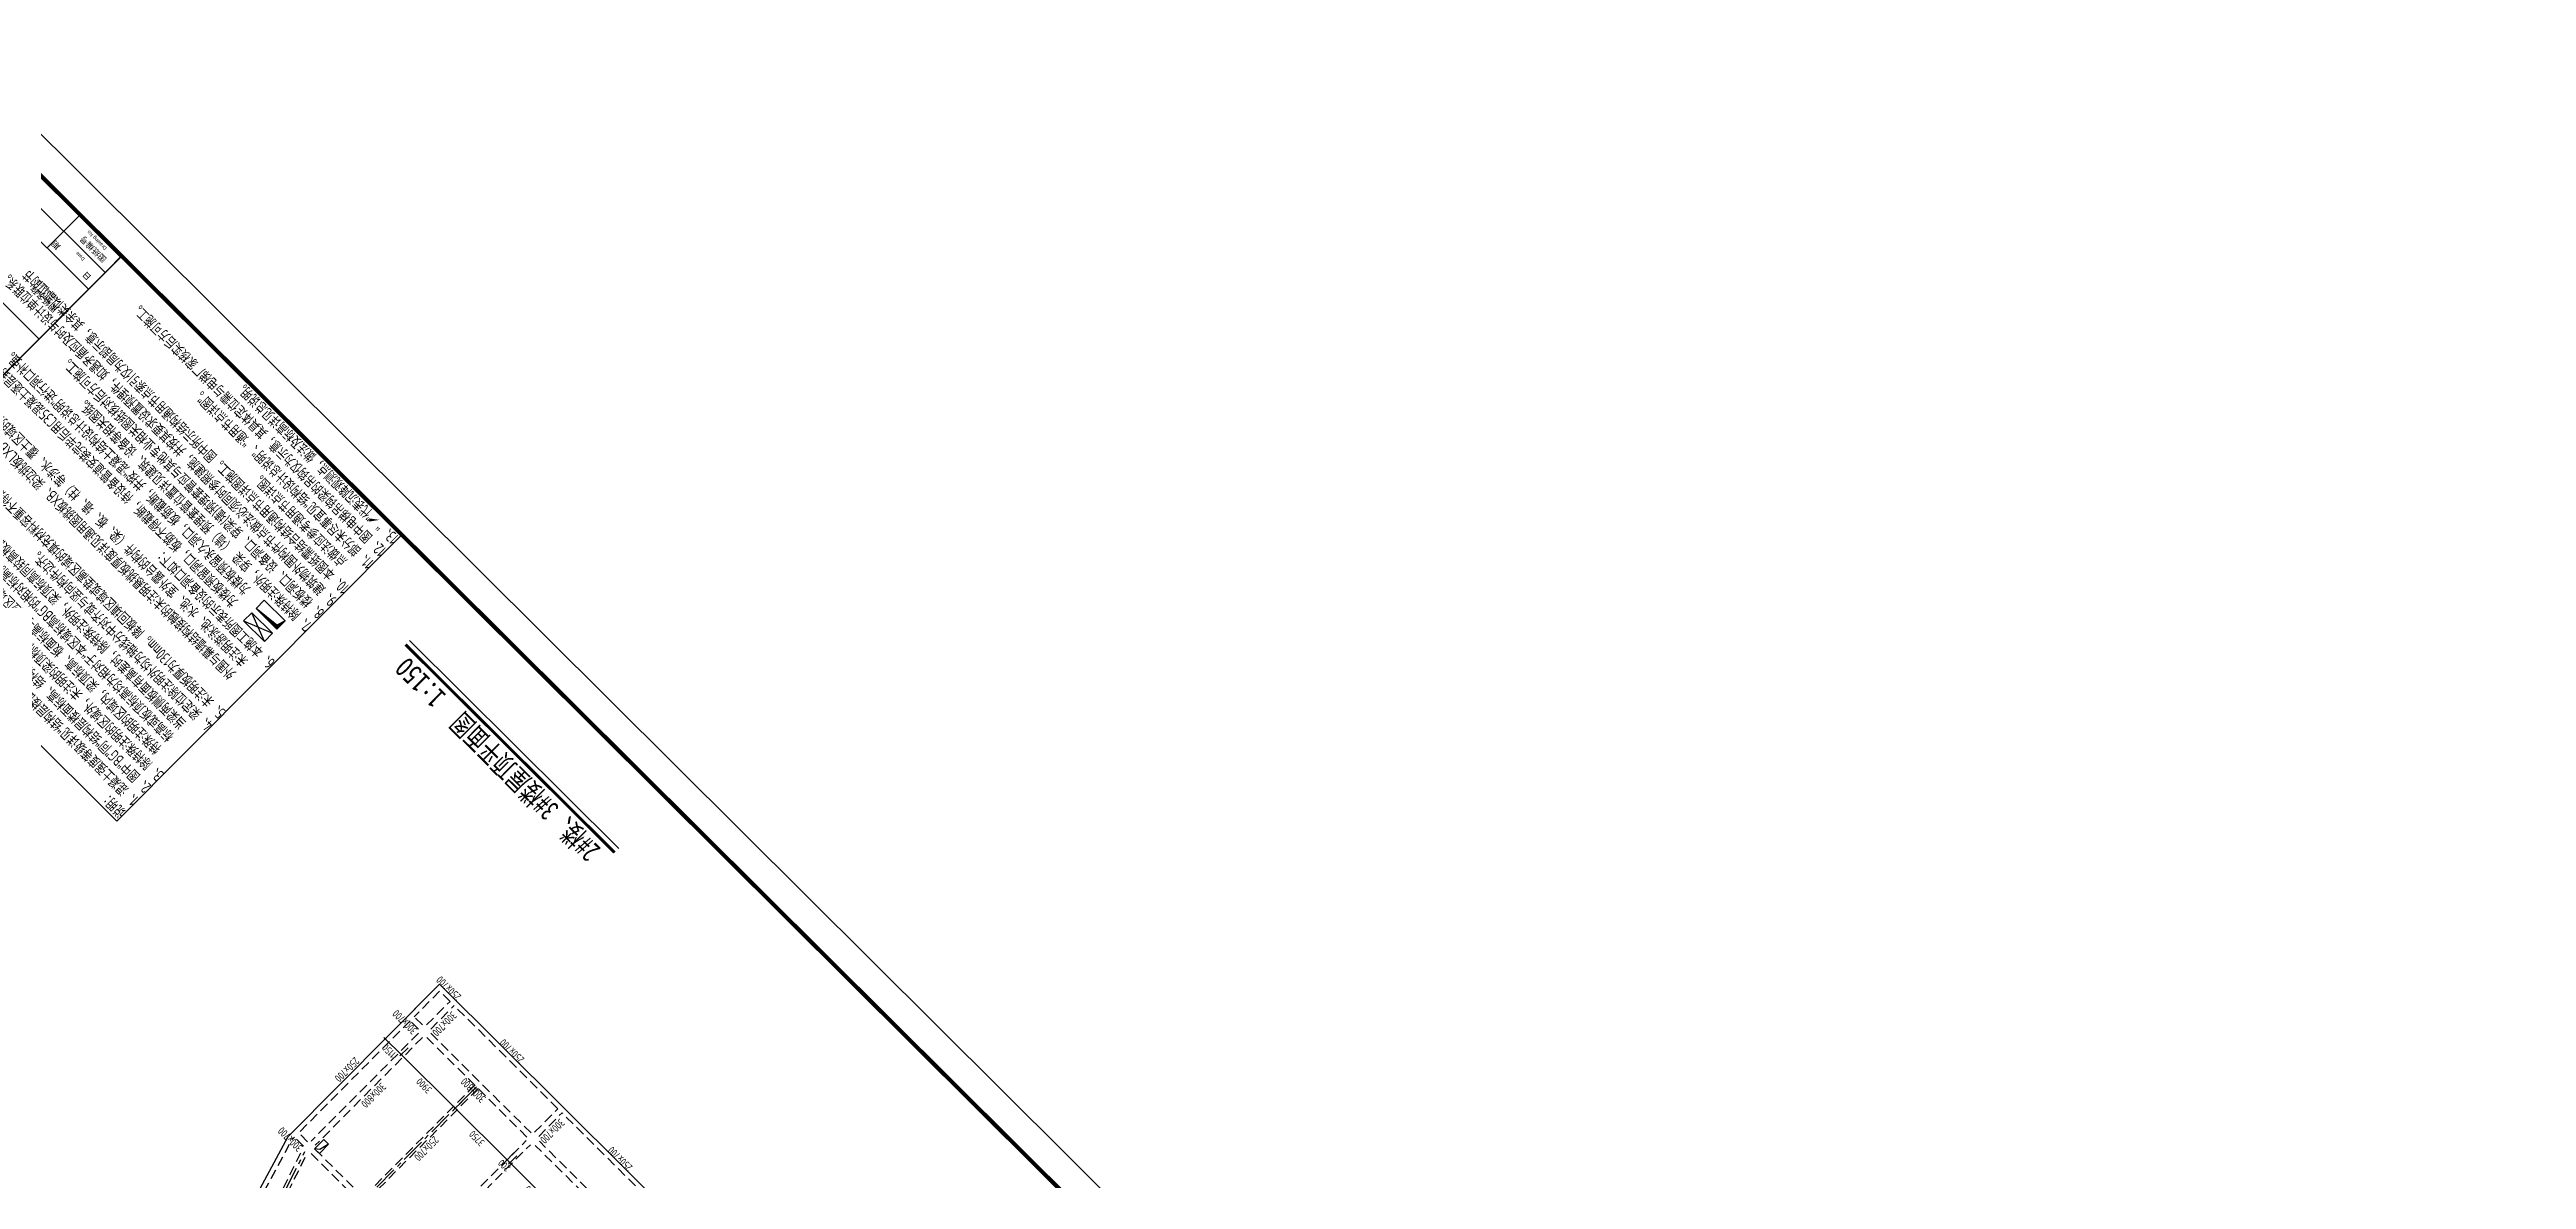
# Model space of a CAD drawing. Extents: x 517450926 to 520131079, y 3499134486 to 3500888201.
# Drawn here: x 518480496 to 518607468, y 3500358214 to 3500416123 of the extents above; entities that cross this region are included whole.
import ezdxf
from ezdxf.enums import TextEntityAlignment as Align

# ---------------------------------------------------------------- set-up
doc = ezdxf.new("R2010")
doc.units = 0
doc.header["$LTSCALE"] = 1000
doc.header["$MEASUREMENT"] = 0
doc.linetypes.add('CENTER', pattern=[2, 1.25, -0.25, 0.25, -0.25])
doc.linetypes.add('DASHED', pattern=[0.75, 0.5, -0.25])
doc.layers.get('0').update_dxf_attribs({"linetype": 'CONTINUOUS'})
doc.layers.get('Defpoints').update_dxf_attribs({"color": 2, "linetype": 'CONTINUOUS'})
for name, color, linetype in [('__覆盖_S-plan-20-模板施工说明_TEN259BT_设计区$0$S_PLAN_TEXT', 7, 'CONTINUOUS'), ('C-SHET-SHET', 144, 'CONTINUOUS'), ('S_AXIS', 8, 'CENTER'), ('S_AXIS_DIMS', 3, 'CONTINUOUS'), ('S_BEAM', 4, 'DASHED'), ('S_BEAM_SECD_TEXT_HORZ', 9, 'CONTINUOUS'), ('S_BEAM_TEXT_HORZ', 7, 'CONTINUOUS'), ('S_BEAM_TEXT_VERT', 41, 'CONTINUOUS'), ('S_FLOR_ENHN', 91, 'DASHED'), ('S_HOLE', 201, 'CONTINUOUS'), ('S_PLAN_TEXT', 7, 'CONTINUOUS'), ('XD-NAME-DRWN', 91, 'CONTINUOUS')]:
    doc.layers.add(name, color=color, linetype=linetype)
doc.layers.add('S_POST_OTHER_TPLT', color=8, linetype='CONTINUOUS', plot=False)
doc.layers.add('内框', color=8, linetype='CONTINUOUS', plot=False)
doc.styles.get("Standard").update_dxf_attribs({"font": 'Tssdeng.shx', "bigfont": 'Tssdchn.shx'})
doc.styles.add('STYLEP4', font='GOTHIC.TTF')
doc.styles.add('TH-STYLE2', font='STXIHEI.TTF', dxfattribs={"width": 0.8})
doc.styles.add('TH-STYLE3', font='tssdeng.shx', dxfattribs={"width": 0.7, "bigfont": 'tssdchn.shx'})
doc.styles.add('TSSD_Rein', font='Tssdeng.shx', dxfattribs={"width": 0.7, "bigfont": 'Tssdchn.shx'})
doc.styles.add('TuKuang', font='Tssdeng.shx', dxfattribs={"width": 1.1, "bigfont": 'Tssdchn.shx'})
doc.styles.add('样式 1', font='Tssdeng.shx', dxfattribs={"width": 0.7, "bigfont": 'Tssdchn.shx'})
doc.styles.add('黑体', font='simhei.ttf')
doc.dimstyles.new('TSSD_100_100', dxfattribs={"dimtxt": 375, "dimasz": 100, "dimexe": 100, "dimexo": 0, "dimgap": 125, "dimtad": 1, "dimdec": 1, "dimdsep": 46, "dimtxsty": 'TH-STYLE3', "dimblk": 'ARCHTICK', "dimcen": -100, "dimdle": 100, "dimclrt": 7, "dimadec": 0, "dimazin": 0, "dimtfac": 1, "dimtdec": 1, "dimtix": 1, "dimtmove": 2, "dimatfit": 3, "dimldrblk": 'ARCHTICK', "dimfxl": 0, "dimtolj": 1, "dimtzin": 0, "dimarcsym": 0})

# ---------------------------------------------------------------- blocks, each defined once
blk = doc.blocks.new('THAPE_A1L2_inner')
at = {"layer": '内框'}
blk.add_lwpolyline([(0, 0), (1261, 0), (1261, 594), (0, 594)], close=True, dxfattribs=at)
at = {"layer": '内框', "const_width": 1.4}
blk.add_lwpolyline([(25, 584), (25, 10), (1251, 10), (1251, 584)], close=True, dxfattribs=at)
at = {"layer": '内框', "const_width": 0.5}
blk.add_lwpolyline([(1171, 584), (1171, 10)], dxfattribs=at)
at = {"layer": '内框', "style": '黑体', "width": 0.8}
blk.add_attdef('内框名称', (58.89, 599.29), '', height=8, dxfattribs=at)
blk = doc.blocks.new('SH_THAPE_A1L2')
for p, q in [((1191, 26), (1191, 18)), ((1191, 18), (1191, 10))]:
    blk.add_line(p, q)
for points in [[(0, 0), (1261, 0), (1261, 594), (0, 594)], [(1171, 50), (1171, 26), (1251, 26), (1251, 50)], [(1171, 26), (1171, 18), (1251, 18), (1251, 26)], [(1171, 18), (1171, 10), (1251, 10), (1251, 18)]]:
    blk.add_lwpolyline(points, close=True)
for points, const_width in [([(25, 584), (25, 10), (1251, 10), (1251, 584)], 1.4), ([(1251, 10), (1171, 10), (1171, 74), (1251, 74)], 0.5)]:
    blk.add_lwpolyline(points, close=True, dxfattribs=dict(const_width=const_width))
at = {"const_width": 0.5}
blk.add_lwpolyline([(1171, 584), (1171, 10)], dxfattribs=at)
at = {"style": 'TuKuang', "width": 1.1}
for s, p in [('图纸名称', (1173.82, 37.97)), ('日         期', (1173.22, 21.99)), ('图纸编号', (1173.84, 13.98))]:
    blk.add_text(s, height=2, dxfattribs=at).set_placement(p)
at = {"style": 'STYLEP4'}
for s, p in [('Drawing Title', (1181, 36)), ('Date', (1181, 20)), ('Drawing No.', (1181, 12))]:
    blk.add_text(s, height=1.2, dxfattribs=at).set_placement(p, align=Align.MIDDLE)
blk.add_attdef('作废标记', text='', height=400).set_placement((658, 330.5), align=Align.MIDDLE_CENTER)
blk = doc.blocks.new('_ArchTick')
at = {"color": 0, "const_width": 0.25}
blk.add_lwpolyline([(-0.5, -0.5), (0.5, 0.5)], dxfattribs=at)
blk = doc.blocks.new('*D231')
at = {"layer": 'Defpoints', "color": 0, "transparency": 16777216}
for p in [(518505076, 3500360066), (518504093, 3500359077), (518507912, 3500357457)]:
    blk.add_point(p, dxfattribs=at)
at = {"layer": 'S_AXIS_DIMS', "color": 0, "lineweight": -2, "transparency": 16777216}
for p, q in [((518504446, 3500359432), (518504022, 3500359006)), ((518506894, 3500356292), (518504022, 3500359148)), ((518507175, 3500356717), (518506752, 3500356292))]:
    blk.add_line(p, q, dxfattribs=at)
at = {"layer": 'S_AXIS_DIMS', "color": 0, "lineweight": -2, "transparency": 16777216, "xscale": 100, "yscale": 100, "zscale": 100}
for p, rotation in [((518504093, 3500359077), 135.1572922653654), ((518506823, 3500356362), 315.1572922653654)]:
    blk.add_blockref('_ArchTick', p, dxfattribs=dict(at, rotation=rotation))
at = {"layer": 'S_AXIS_DIMS', "color": 7, "transparency": 16777216, "insert": (518505238, 3500357498), "char_height": 375, "attachment_point": 5, "rotation": 135.15729, "style": 'TH-STYLE3'}
blk.add_mtext('\\A1;3850', dxfattribs=at)
blk = doc.blocks.new('*D232')
at = {"layer": 'Defpoints', "color": 0, "transparency": 16777216}
for p in [(518504934, 3500360207), (518505076, 3500360066), (518503951, 3500359218)]:
    blk.add_point(p, dxfattribs=at)
at = {"layer": 'S_AXIS_DIMS', "color": 0, "lineweight": -2, "transparency": 16777216}
for p, q in [((518503951, 3500359218), (518503880, 3500359289)), ((518504304, 3500359573), (518503881, 3500359147)), ((518504093, 3500359077), (518503951, 3500359218)), ((518504446, 3500359432), (518504022, 3500359006)), ((518504093, 3500359077), (518504164, 3500359007))]:
    blk.add_line(p, q, dxfattribs=at)
at = {"layer": 'S_AXIS_DIMS', "color": 0, "lineweight": -2, "transparency": 16777216, "xscale": 100, "yscale": 100, "zscale": 100}
for p, rotation in [((518503951, 3500359218), 315.1572922653654), ((518504093, 3500359077), 135.1572922653654)]:
    blk.add_blockref('_ArchTick', p, dxfattribs=dict(at, rotation=rotation))
at = {"layer": 'S_AXIS_DIMS', "color": 7, "transparency": 16777216, "insert": (518503802, 3500358926), "char_height": 375, "attachment_point": 5, "rotation": 135.15729, "style": 'TH-STYLE3'}
blk.add_mtext('\\A1;200', dxfattribs=at)
blk = doc.blocks.new('*D233')
at = {"layer": 'Defpoints', "color": 0, "transparency": 16777216}
for p in [(518502381, 3500362957), (518501292, 3500361863), (518504934, 3500360207)]:
    blk.add_point(p, dxfattribs=at)
at = {"layer": 'S_AXIS_DIMS', "color": 0, "lineweight": -2, "transparency": 16777216}
for p, q in [((518504022, 3500359148), (518501221, 3500361933)), ((518501645, 3500362217), (518501222, 3500361792)), ((518504304, 3500359573), (518503881, 3500359147))]:
    blk.add_line(p, q, dxfattribs=at)
at = {"layer": 'S_AXIS_DIMS', "color": 0, "lineweight": -2, "transparency": 16777216, "xscale": 100, "yscale": 100, "zscale": 100}
for p, rotation in [((518501292, 3500361863), 135.1572922653654), ((518503951, 3500359218), 315.1572922653654)]:
    blk.add_blockref('_ArchTick', p, dxfattribs=dict(at, rotation=rotation))
at = {"layer": 'S_AXIS_DIMS', "color": 7, "transparency": 16777216, "insert": (518502401, 3500360319), "char_height": 375, "attachment_point": 5, "rotation": 135.15729, "style": 'TH-STYLE3'}
blk.add_mtext('\\A1;3750', dxfattribs=at)
blk = doc.blocks.new('*D234')
at = {"layer": 'Defpoints', "color": 0, "transparency": 16777216}
for p in [(518499510, 3500365601), (518498527, 3500364613), (518502381, 3500362957)]:
    blk.add_point(p, dxfattribs=at)
at = {"layer": 'S_AXIS_DIMS', "color": 0, "lineweight": -2, "transparency": 16777216}
for p, q in [((518498880, 3500364967), (518498456, 3500364542)), ((518501363, 3500361792), (518498456, 3500364683)), ((518501645, 3500362217), (518501222, 3500361792))]:
    blk.add_line(p, q, dxfattribs=at)
at = {"layer": 'S_AXIS_DIMS', "color": 0, "lineweight": -2, "transparency": 16777216, "xscale": 100, "yscale": 100, "zscale": 100}
for p, rotation in [((518498527, 3500364613), 135.1572922653654), ((518501292, 3500361863), 315.1572922653654)]:
    blk.add_blockref('_ArchTick', p, dxfattribs=dict(at, rotation=rotation))
at = {"layer": 'S_AXIS_DIMS', "color": 7, "transparency": 16777216, "insert": (518499689, 3500363016), "char_height": 375, "attachment_point": 5, "rotation": 135.15729, "style": 'TH-STYLE3'}
blk.add_mtext('\\A1;3900', dxfattribs=at)
blk = doc.blocks.new('*D236')
at = {"layer": 'Defpoints', "color": 0, "transparency": 16777216}
for p in [(518498695, 3500366412), (518497712, 3500365424), (518499510, 3500365601)]:
    blk.add_point(p, dxfattribs=at)
at = {"layer": 'S_AXIS_DIMS', "color": 0, "lineweight": -2, "transparency": 16777216}
for p, q in [((518498064, 3500365778), (518497641, 3500365353)), ((518498598, 3500364542), (518497641, 3500365494)), ((518498880, 3500364967), (518498456, 3500364542))]:
    blk.add_line(p, q, dxfattribs=at)
at = {"layer": 'S_AXIS_DIMS', "color": 0, "lineweight": -2, "transparency": 16777216, "xscale": 100, "yscale": 100, "zscale": 100}
for p, rotation in [((518497712, 3500365424), 135.1572922653654), ((518498527, 3500364613), 315.1572922653654)]:
    blk.add_blockref('_ArchTick', p, dxfattribs=dict(at, rotation=rotation))
at = {"layer": 'S_AXIS_DIMS', "color": 7, "transparency": 16777216, "insert": (518497899, 3500364797), "char_height": 375, "attachment_point": 5, "rotation": 135.15729, "style": 'TH-STYLE3'}
blk.add_mtext('\\A1;1150', dxfattribs=at)
blk = doc.blocks.new('*D251')
at = {"layer": 'Defpoints', "color": 0, "linetype": 'ByBlock', "transparency": 16777216}
for p in [(518493698, 3500359534), (518490006, 3500352205), (518489966, 3500352034), (518491139, 3500351878), (518494752, 3500347274)]:
    blk.add_point(p, dxfattribs=at)
at = {"layer": 'S_AXIS_DIMS', "color": 0, "linetype": 'ByBlock', "lineweight": -2, "transparency": 16777216}
blk.add_arc((518489935, 3500352064), 1219, 315.15729, 63.26106, dxfattribs=at)
at = {"layer": 'S_AXIS_DIMS', "color": 0, "linetype": 'ByBlock', "lineweight": -2, "transparency": 16777216, "xscale": 100, "yscale": 100, "zscale": 100}
for p, rotation in [((518490484, 3500353153), 153.2610552489558), ((518490799, 3500351205), 225.1572922660341)]:
    blk.add_blockref('_ArchTick', p, dxfattribs=dict(at, rotation=rotation))
at = {"layer": 'S_AXIS_DIMS', "color": 7, "linetype": 'ByBlock', "transparency": 16777216, "insert": (518490830, 3500352209), "char_height": 375, "attachment_point": 5, "rotation": 99.20917, "style": 'TH-STYLE3'}
blk.add_mtext('\\A1;108°', dxfattribs=at)
blk = doc.blocks.new('*D254')
at = {"layer": 'Defpoints', "color": 0, "transparency": 16777216}
for p in [(518493870, 3500359575), (518496458, 3500357001), (518496359, 3500355721), (518499046, 3500354428), (518492283, 3500349518)]:
    blk.add_point(p, dxfattribs=at)
at = {"layer": 'S_AXIS_DIMS', "color": 0, "lineweight": -2, "transparency": 16777216}
blk.add_arc((518496458, 3500357001), 1285, 240.8424, 315.15729, dxfattribs=at)
at = {"layer": 'S_AXIS_DIMS', "color": 0, "lineweight": -2, "transparency": 16777216, "xscale": 100, "yscale": 100, "zscale": 100}
for p, rotation in [((518495832, 3500355880), 150.8424008093171), ((518497369, 3500356096), 45.15729225988574)]:
    blk.add_blockref('_ArchTick', p, dxfattribs=dict(at, rotation=rotation))
at = {"layer": 'S_AXIS_DIMS', "color": 7, "transparency": 16777216, "insert": (518496680, 3500355420), "char_height": 375, "attachment_point": 5, "rotation": 187.99985, "style": 'TH-STYLE3'}
blk.add_mtext('\\A1;74°', dxfattribs=at)
blk = doc.blocks.new('*D279')
at = {"layer": 'Defpoints', "color": 0, "linetype": 'ByBlock', "transparency": 16777216}
for p in [(518492729, 3500360414), (518480770, 3500349121), (518484275, 3500346166), (518484348, 3500344858), (518499004, 3500330987)]:
    blk.add_point(p, dxfattribs=at)
at = {"layer": 'S_AXIS_DIMS', "color": 0, "linetype": 'ByBlock', "lineweight": -2, "transparency": 16777216}
blk.add_arc((518484595, 3500345317), 907, 61.68507, 135.15729, dxfattribs=at)
at = {"layer": 'S_AXIS_DIMS', "color": 0, "linetype": 'ByBlock', "lineweight": -2, "transparency": 16777216, "xscale": 100, "yscale": 100, "zscale": 100}
for p, rotation in [((518483952, 3500345957), 225.1572922645636), ((518485025, 3500346116), 331.6850738280223)]:
    blk.add_blockref('_ArchTick', p, dxfattribs=dict(at, rotation=rotation))
at = {"layer": 'S_AXIS_DIMS', "color": 7, "linetype": 'ByBlock', "transparency": 16777216, "insert": (518484508, 3500345905), "char_height": 375, "attachment_point": 5, "rotation": 188.42118, "style": 'TH-STYLE3'}
blk.add_mtext('\\A1;73°', dxfattribs=at)

msp = doc.modelspace()

# ---------------------------------------------------------------- hatches: boundary and pattern name
at = {"layer": 'S_PLAN_TEXT'}
msp.add_hatch(color=256, dxfattribs=at).paths.add_polyline_path([(518492568.2679, 3500386841.8031), (518492144.5878, 3500386628.5072), (518491081.6022, 3500387474.1203), (518492145.1701, 3500386416.3759)])

# ---------------------------------------------------------------- linework, layer by layer
at = {"layer": '__覆盖_S-plan-20-模板施工说明_TEN259BT_设计区$0$S_PLAN_TEXT'}
msp.add_solid([(518496915.5031, 3500392090.6025), (518496861.7644, 3500391929.5225), (518497418.2868, 3500392017.7427)], dxfattribs=at)
at = {"layer": 'S_AXIS'}
for p, q in [((518502380.9732, 3500362957.4501), (518496457.6047, 3500357001.4695)), ((518489894.3392, 3500352316.5382), (518493586.5444, 3500359645.2571))]:
    msp.add_line(p, q, dxfattribs=at)
at = {"layer": 'S_BEAM', "linetype": 'Continuous'}
for p, q in [((518500492.6763, 3500368220.2407), (518492728.8326, 3500360413.6518)), ((518536405.8214, 3500332503.7387), (518500492.6763, 3500368220.2407)), ((518484347.5963, 3500344857.7165), (518492728.8326, 3500360413.6518))]:
    msp.add_line(p, q, dxfattribs=at)
at = {"layer": 'S_BEAM'}
for p, q in [((518500493.6469, 3500367866.6886), (518499189.0955, 3500366554.9548)), ((518501025.4309, 3500367337.8164), (518500493.6469, 3500367866.6886)), ((518498977.5466, 3500366342.2412), (518493265.727, 3500360598.9742)), ((518499402.9738, 3500365919.1434), (518498977.5466, 3500366342.2412)), ((518499614.5227, 3500366131.857), (518499189.0955, 3500366554.9548)), ((518499826.6539, 3500366132.4394), (518501025.4309, 3500367337.8164)), ((518500039.3675, 3500365920.8905), (518501238.1445, 3500367126.2675)), ((518506556.0026, 3500361837.5275), (518501238.1445, 3500367126.2675)), ((518499403.5562, 3500365707.0122), (518493903.2854, 3500360176.4588)), ((518499616.2698, 3500365495.4633), (518494115.999, 3500359964.9099)), ((518504968.9977, 3500360383.5964), (518499828.401, 3500365496.0457)), ((518505180.5466, 3500360596.31), (518500039.9499, 3500365708.7593)), ((518502292.3426, 3500363045.5955), (518496580.5229, 3500357302.3285)), ((518502469.6039, 3500362869.3047), (518496757.7842, 3500357126.0377)), ((518505357.2256, 3500360632.1505), (518506556.0026, 3500361837.5275)), ((518505569.9392, 3500360420.6016), (518506768.7161, 3500361625.9786)), ((518512121.99, 3500356302.0167), (518506768.7161, 3500361625.9786)), ((518489010.0764, 3500352984.4072), (518492931.6985, 3500360263.1066)), ((518493054.1781, 3500360386.2606), (518492931.6985, 3500360263.1066)), ((518493515.0576, 3500359927.9047), (518493054.1781, 3500360386.2606)), ((518493726.6064, 3500360140.6183), (518493265.727, 3500360598.9742)), ((518499257.1781, 3500354640.3294), (518494081.1291, 3500359788.0368)), ((518499433.857, 3500354676.1699), (518504934.1278, 3500360206.7233)), ((518499646.5706, 3500354464.621), (518505146.8414, 3500359995.1744)), ((518510499.533, 3500354883.3437), (518505394.4249, 3500359960.4986)), ((518510711.0818, 3500355096.0573), (518505605.9738, 3500360173.2122)), ((518489782.443, 3500352427.8217), (518493474.6482, 3500359756.5406)), ((518490006.2354, 3500352205.2548), (518493698.4406, 3500359533.9736)), ((518499045.6292, 3500354427.6158), (518493869.5802, 3500359575.3232))]:
    msp.add_line(p, q, dxfattribs=at)
at = {"layer": 'S_FLOR_ENHN', "linetype": 'ByBlock', "const_width": 50}
msp.add_lwpolyline([(518517330.3899, 3500313606.9026), (518518035.5529, 3500314315.9478), (518518319.169, 3500314033.8847), (518536547.6304, 3500332362.7061), (518500492.6763, 3500368220.2407), (518492728.8326, 3500360413.6518), (518484347.5963, 3500344857.7165), (518498722.219, 3500330561.8023), (518500132.5449, 3500331979.8929), (518511193.6517, 3500320979.3513), (518510559.0051, 3500320341.2105)], close=True, dxfattribs=at)
at = {"layer": 'S_HOLE'}
msp.add_lwpolyline([(518494329.2949, 3500359541.2298), (518494081.1243, 3500359788.0415), (518494553.0343, 3500360262.5497), (518494801.205, 3500360015.738)], close=True, dxfattribs=at)
msp.add_lwpolyline([(518494801.205, 3500360015.738), (518494354.7549, 3500359757.1544), (518494081.1243, 3500359788.0415)], dxfattribs=at)
at = {"layer": 'S_PLAN_TEXT'}
for points in [[(518492568.2679, 3500386841.8031), (518491504.6999, 3500387899.5475), (518491081.6022, 3500387474.1203), (518492145.1701, 3500386416.3759), (518492568.2679, 3500386841.8031), (518492144.5878, 3500386628.5072), (518491081.6022, 3500387474.1203)], [(518491510.5235, 3500385778.2352), (518491933.6212, 3500386203.6623), (518490870.0533, 3500387261.4067), (518490446.9555, 3500386835.9795), (518491510.5235, 3500385778.2352), (518490870.0533, 3500387261.4067), (518490446.9555, 3500386835.9795), (518491933.6212, 3500386203.6623)]]:
    msp.add_lwpolyline(points, dxfattribs=at)
at = {"layer": 'S_POST_OTHER_TPLT'}
msp.add_lwpolyline([(518483952.0189, 3500376582.7399), (518469593.8513, 3500390862.2891), (518484190.7238, 3500405539.527), (518498548.8913, 3500391259.9779)], close=True, dxfattribs=at)
at = {"layer": 'XD-NAME-DRWN', "const_width": 150}
msp.add_lwpolyline([(518509460.7519, 3500374970.834), (518498743.3014, 3500385629.601)], dxfattribs=at)
at = {"layer": 'XD-NAME-DRWN'}
msp.add_lwpolyline([(518509672.3008, 3500375183.5476), (518498954.8502, 3500385842.3146)], dxfattribs=at)

# ---------------------------------------------------------------- block references
at = {"layer": 'C-SHET-SHET', "xscale": 150, "yscale": 150, "zscale": 150, "rotation": 135.1572922948761}
msp.add_blockref('SH_THAPE_A1L2', (518609792.2772, 3500282741.2279), dxfattribs=at)
at = {"layer": '内框', "xscale": 150, "yscale": 150, "zscale": 150, "rotation": 135.1572922948763}
msp.add_blockref('THAPE_A1L2_inner', (518609792.2772, 3500282741.2279), dxfattribs=at)

# ---------------------------------------------------------------- texts
at = {"layer": 'S_BEAM_SECD_TEXT_HORZ', "linetype": 'Continuous', "width": 0.7}
for rotation, style, p in [(135.157288154, 'TH-STYLE3', (518501092.1355, 3500368145.4947)), (135.157288154, 'TH-STYLE3', (518504334.0758, 3500364921.3057)), (225.157297813, '样式 1', (518495607.9141, 3500363981.5175)), (225.157297813, '样式 1', (518499676.7449, 3500359934.9657)), (135.157288154, 'TH-STYLE3', (518509882.3553, 3500359403.4059))]:
    msp.add_text('250x700', height=400, rotation=rotation, dxfattribs=dict(at, style=style)).set_placement(p, align=Align.CENTER)
at = {"layer": 'S_BEAM_TEXT_HORZ', "linetype": 'Continuous', "style": '样式 1', "width": 0.7}
for s, p in [('300x700', (518498844.7594, 3500366417.3647)), ('300x800', (518502352.5048, 3500362928.826)), ('300x700', (518492972.258, 3500360410.7954))]:
    msp.add_text(s, height=400, rotation=135.157288154, dxfattribs=at).set_placement(p, align=Align.CENTER)
at = {"layer": 'S_BEAM_TEXT_VERT', "linetype": 'Continuous', "style": '样式 1', "width": 0.7}
for s, p in [('300x700', (518500602.8734, 3500366325.5442)), ('300x800', (518496964.7388, 3500362667.3794)), ('300x700', (518506133.4451, 3500360825.2553))]:
    msp.add_text(s, height=400, rotation=225.157297813, dxfattribs=at).set_placement(p, align=Align.CENTER)
at = {"layer": 'S_PLAN_TEXT', "style": 'TSSD_Rein', "width": 0.7}
for s, rotation, p in [('9、建筑物外围构件节点做法必须同时参照建施，并按其要求设置预埋件，如遇矛盾应及时与设计单位联系。', 135.15728976, (518495269.8837, 3500387962.9172)), ('10、本图纸需结合结构通用节点详图施工。图中所示结构通用节点索引仅为局部示意，其余类似部位的节', 135.15728976, (518495904.5304, 3500388601.058)), ('12、图中电梯吊钩梁的吊钩仅为示意，其具体定位需与电梯厂家核实后方可施工。', 135.15728976, (518497808.4703, 3500390515.4803)), ('\u3000\u3000\u3000\u3000\u3000\u3000\u3000为楼板预留洞口，板筋不得截断，待设备管道安装完毕后用C35混凝土逐层封堵；', 135.15728976, (518492731.2972, 3500385410.3541)), ('\u3000\u3000\u3000\u3000\u3000\u3000\u3000为楼板预留永久洞口，板筋截断，并按“混凝土结构设计总说明”进行洞口补强。', 135.15728976, (518493365.9439, 3500386048.4948)), ('8、楼板洞口、设备洞口、穿梁(墙)预埋套管应与其他专业相关图纸核对后方可施工。', 135.15728976, (518494635.2371, 3500387324.7764)), ('11、部分未尽事宜见“结构设计总说明”、“通用节点详图”。', 135.15728976, (518497173.8236, 3500389877.3395)), ('13、“  ”代表沉降观测点，做法及标高详见总说明。 ', 135.157287351, (518498443.1169, 3500391153.6211)), ('7、除特殊注明外，穿梁 （墙）预埋套管位置详见建筑、设备等相关图纸。', 135.15728976, (518494000.5905, 3500386686.6356)), ('    点做法应参考通用节点详图。', 135.15728976, (518496539.177, 3500389239.1987)), ('\u3000\u3000特殊注明的区域内，梁顶标高、板面标高与相应区域内注写的“本区域标高BG”相同；特殊注写的梁顶', 135.15728976, (518487019.4776, 3500379667.087)), ('3、除特殊注明的区域外，未注明的梁顶标高、板面标高均为相对于“层高表标高BG”的相对标高。', 135.15728976, (518486384.8309, 3500379028.9463)), ('1、混凝土强度等级详见“结构层楼面标高、结构层高”表，特殊构件混凝土强度等级详平面图。', 135.15728976, (518485115.5377, 3500377752.6647)), ('\u3000\u3000当梁两侧板面有高差时，除特殊注明外，梁顶标高同较高板面标高。', 135.15728976, (518488288.7708, 3500380943.3686)), ('6、本施工图所表示的设备洞口如下：', 135.15728976, (518492096.6506, 3500384772.2133)), ('\u3000\u3000标高或板顶标高均为相对于“本区域标高BG”的相对标高。', 135.15728976, (518487654.1242, 3500380305.2278)), ('4、梁定位除注明外均为轴线分中对齐或与竖向构件边齐。', 135.15728976, (518488923.4174, 3500381581.5094)), ('2、图中“BG”同“结构层楼面标高、结构层高”表中“标高BG”。', 135.15728976, (518485750.1843, 3500378390.8055)), ('说明：', 135.15728976, (518484480.891, 3500377114.5239))]:
    msp.add_text(s, height=600, rotation=rotation, dxfattribs=at).set_placement(p)
at = {"layer": 'S_PLAN_TEXT', "color": 6, "style": 'TSSD_Rein', "width": 0.7}
for s, p in [('    未注明游泳池、水池、室外露台的构件（梁、板、墙、柱）等涉水、覆土区域的混凝土抗渗等级P6。', (518491462.004, 3500384134.0725)), ('\u3000\u3000外围与幕墙结构接触的未注明悬挑板厚度详见通用图挑板XB、梁边挑板LXB构造详图。', (518490827.3573, 3500383495.9317)), ('5、未注明板厚为130mm。降板回填区域或垫高区域的填充材料容重不得超过 14kN/m2。', (518489558.0641, 3500382219.6502))]:
    msp.add_text(s, height=600, rotation=135.15728976, dxfattribs=at).set_placement(p)
at = {"layer": 'XD-NAME-DRWN', "insert": (518503489.4995, 3500379775.0034), "char_height": 1050, "width": 15794.561284, "attachment_point": 5, "rotation": 135.157292261, "style": 'TH-STYLE2'}
msp.add_mtext('{\\W0.7;2#楼、3#楼屋顶平面图}  1:150', dxfattribs=at)

# ---------------------------------------------------------------- dimensions: what is measured, and where the dimension line sits
at = {"layer": 'S_AXIS_DIMS'}
for base, p1, p2, picture, middle in [((518497711.5556, 3500365423.808), (518499509.913, 3500365601.2378), (518498694.5109, 3500366412.1751), '*D236', (518497898.8932, 3500364796.7627)), ((518498526.9577, 3500364612.8707), (518502380.9732, 3500362957.4501), (518499509.913, 3500365601.2378), '*D234', (518499689.2372, 3500363016.2218)), ((518501292.2435, 3500361862.7262), (518504934.1278, 3500360206.7233), (518502380.9732, 3500362957.4501), '*D233', (518502401.3446, 3500360318.9645)), ((518503951.1725, 3500359218.3562), (518505075.9369, 3500360065.6907), (518504934.1278, 3500360206.7233), '*D232', (518503801.7137, 3500358926.2632)), ((518504092.9816, 3500359077.3236), (518507911.5267, 3500357457.1793), (518505075.9369, 3500360065.6907), '*D231', (518505237.5259, 3500357498.3128))]:
    dim = msp.add_linear_dim(base=base, p1=p1, p2=p2, angle=135.157292265, dimstyle='TSSD_100_100', dxfattribs=at)
    dim.commit()
    dim.dimension.update_dxf_attribs({"geometry": picture, "text_midpoint": middle})
at = {"layer": 'S_AXIS_DIMS', "linetype": 'ByBlock'}
for base, line1, line2, picture, middle in [((518484274.7122, 3500346165.9179), ((518499003.8961, 3500330986.8413), (518480770.08, 3500349120.8178)), ((518492728.8327, 3500360413.6519), (518484347.5964, 3500344857.7166)), '*D279', (518484507.8471, 3500345905.3974)), ((518491139.4566, 3500351877.7192), ((518494751.8866, 3500347274.0363), (518489965.8261, 3500352033.8907)), ((518490006.2354, 3500352205.2548), (518493698.4406, 3500359533.9736)), '*D251', (518490829.6489, 3500352209.3288))]:
    dim = msp.add_angular_dim_2l(base=base, line1=line1, line2=line2, dimstyle='TSSD_100_100', dxfattribs=at)
    dim.commit()
    dim.dimension.update_dxf_attribs({"geometry": picture, "text_midpoint": middle})
at = {"layer": 'S_AXIS_DIMS'}
dim = msp.add_angular_dim_2l(base=(518496359.3577, 3500355720.5345), line1=((518499045.6292, 3500354427.6158), (518493869.5802, 3500359575.3232)), line2=((518496457.6047, 3500357001.4695), (518492282.6254, 3500349518.2251)), dimstyle='TSSD_100_100', dxfattribs=at)
dim.commit()
dim.dimension.update_dxf_attribs({"geometry": '*D254', "text_midpoint": (518496679.8874, 3500355419.8155)})

doc.saveas('drawing.dxf')
